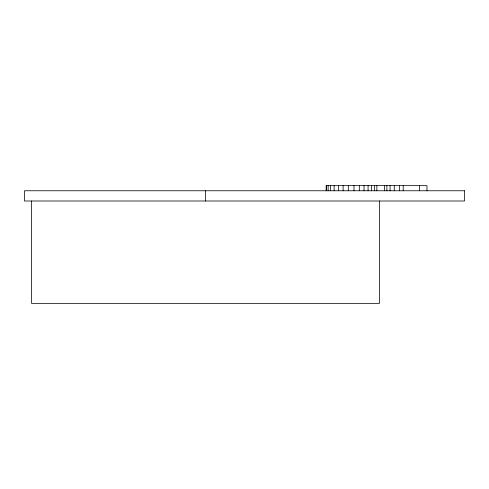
<?xml version="1.0" encoding="UTF-8"?>
<svg xmlns="http://www.w3.org/2000/svg" width="489" height="489" viewBox="0 0 489 489"><rect width="100%" height="100%" fill="white"/><g stroke="black" fill="none" stroke-linecap="round" stroke-linejoin="round"><path stroke-width="0.73" d="M426.989 190.765L426.989 185.649L326.145 185.649L326.145 190.765M419.409 185.649L419.409 190.765M403.199 185.649L403.199 190.765M399.537 185.649L399.537 190.765M394.262 185.649L394.262 190.765M390.063 185.649L390.063 190.765M386.872 185.649L386.872 190.765M384.635 185.649L384.635 190.765M379.519 201.003L379.519 303.351L31.534 303.351L31.534 201.003M376.86 185.649L376.86 190.765M374.525 185.649L374.525 190.765M371.567 185.649L371.567 190.765M368.076 185.649L368.076 190.765M364.018 185.649L364.018 190.765M359.336 185.649L359.336 190.765M353.981 185.649L353.981 190.765M348.309 185.649L348.309 190.765M343.113 185.649L343.113 190.765M338.388 185.649L338.388 190.765M334.146 185.649L334.146 190.765M330.643 185.649L330.643 190.765M328.143 185.649L328.143 190.765M326.64 185.649L326.64 190.765M205.527 190.765L205.527 201.003M464.55 190.765L24.45 190.765L24.45 201.003L464.55 201.003L464.55 190.765"/></g></svg>
